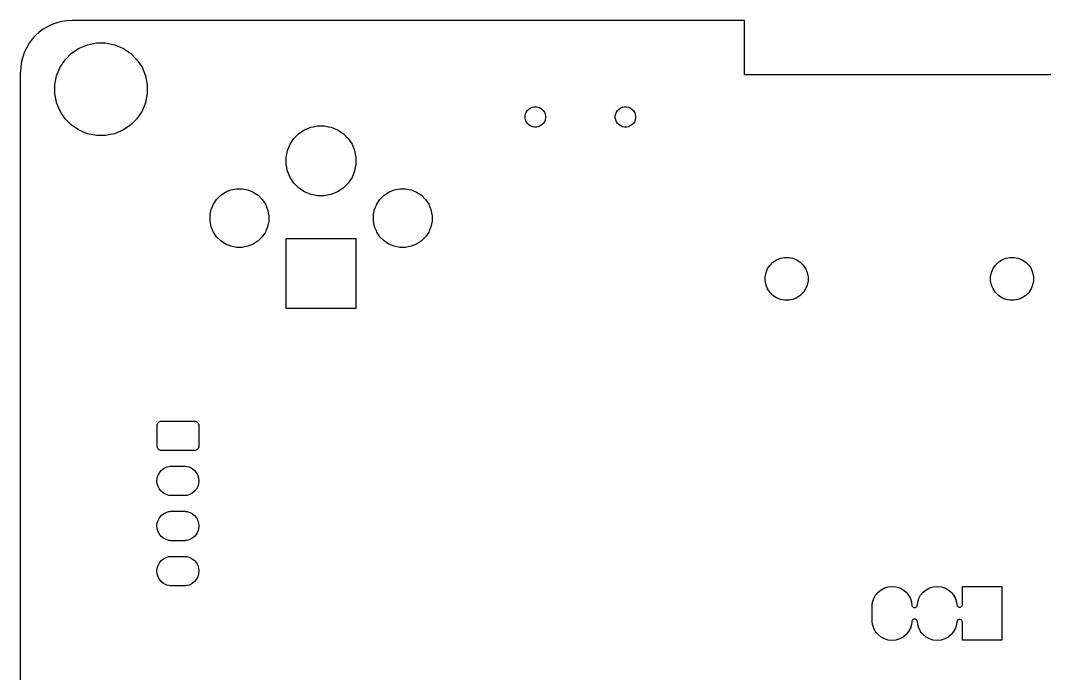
# Model space of a CAD drawing. Extents: x 51.8 to 142.9, y -95.9 to -38.
# Drawn here: x 51.82 to 97.25, y -66.93 to -37.97 of the extents above; entities that cross this region are included whole.
import ezdxf

# ---------------------------------------------------------------- set-up
doc = ezdxf.new("R2010")
doc.units = 0
doc.header["$MEASUREMENT"] = 0
doc.layers.add('BLACK', color=7, linetype='CONTINUOUS')

msp = doc.modelspace()

# ---------------------------------------------------------------- linework, layer by layer
at = {"layer": 'BLACK', "linetype": 'CONTINUOUS'}
for p, q in [((54.229, -37.973), (54.102, -37.973)), ((83.947, -37.973), (54.229, -37.973)), ((83.947, -40.386), (83.947, -37.973)), ((54.4195, -39.2034), (54.7927, -39.0488)), ((54.7927, -39.0488), (55.189, -38.97)), ((54.7927, -39.0488), (54.7927, -39.0488)), ((54.7927, -39.0488), (54.7927, -39.0488)), ((55.189, -38.97), (55.593, -38.97)), ((55.593, -38.97), (55.9893, -39.0488)), ((55.9893, -39.0488), (55.9893, -39.0488)), ((55.9893, -39.0488), (55.9893, -39.0488)), ((55.9893, -39.0488), (56.3625, -39.2034)), ((53.7979, -39.7136), (54.0836, -39.4279)), ((54.0836, -39.4279), (54.4195, -39.2034)), ((54.4195, -39.2034), (54.4195, -39.2034)), ((56.3625, -39.2034), (56.3625, -39.2034)), ((56.3625, -39.2034), (56.6984, -39.4279)), ((56.6984, -39.4279), (56.9841, -39.7136)), ((53.5734, -40.0495), (53.7979, -39.7136)), ((53.7979, -39.7136), (53.7979, -39.7136)), ((56.9841, -39.7136), (56.9841, -39.7136)), ((56.9841, -39.7136), (57.2086, -40.0495)), ((51.816, -93.853), (51.816, -40.259)), ((53.34, -40.819), (53.4188, -40.4227)), ((53.4188, -40.4227), (53.5734, -40.0495)), ((53.4188, -40.4227), (53.4188, -40.4227)), ((57.2086, -40.0495), (57.3632, -40.4227)), ((57.3632, -40.4227), (57.3632, -40.4227)), ((57.3632, -40.4227), (57.442, -40.819)), ((97.536, -40.386), (83.947, -40.386)), ((53.34, -41.223), (53.34, -40.819)), ((57.442, -40.819), (57.442, -41.223)), ((53.4134, -41.592), (53.34, -41.223)), ((57.442, -41.223), (57.3686, -41.592)), ((53.4188, -41.6193), (53.4134, -41.592)), ((53.5734, -41.9925), (53.4188, -41.6193)), ((57.3632, -41.6193), (57.2086, -41.9925)), ((57.3686, -41.592), (57.3632, -41.6193)), ((74.5284, -41.8143), (74.6156, -41.797)), ((74.6156, -41.797), (74.7044, -41.797)), ((74.7044, -41.797), (74.7916, -41.8143)), ((78.5284, -41.8143), (78.6156, -41.797)), ((78.6156, -41.797), (78.7044, -41.797)), ((78.7044, -41.797), (78.7916, -41.8143)), ((53.6562, -42.1164), (53.5734, -41.9925)), ((53.7979, -42.3284), (53.6562, -42.1164)), ((57.1258, -42.1164), (56.9841, -42.3284)), ((57.2086, -41.9925), (57.1258, -42.1164)), ((74.209, -42.2036), (74.2263, -42.1164)), ((74.209, -42.2924), (74.209, -42.2036)), ((74.2263, -42.1164), (74.2603, -42.0344)), ((74.2603, -42.0344), (74.3097, -41.9605)), ((74.2603, -42.0344), (74.2603, -42.0344)), ((74.2603, -42.0344), (74.2603, -42.0344)), ((74.3097, -41.9605), (74.3725, -41.8977)), ((74.3097, -41.9605), (74.3097, -41.9605)), ((74.3097, -41.9605), (74.3097, -41.9605)), ((74.3725, -41.8977), (74.4464, -41.8483)), ((74.3725, -41.8977), (74.3725, -41.8977)), ((74.4464, -41.8483), (74.5284, -41.8143)), ((74.4464, -41.8483), (74.4464, -41.8483)), ((74.4464, -41.8483), (74.4464, -41.8483)), ((74.7916, -41.8143), (74.8736, -41.8483)), ((74.8736, -41.8483), (74.8736, -41.8483)), ((74.8736, -41.8483), (74.8736, -41.8483)), ((74.8736, -41.8483), (74.9475, -41.8977)), ((74.9475, -41.8977), (74.9475, -41.8977)), ((74.9475, -41.8977), (75.0103, -41.9605)), ((75.0103, -41.9605), (75.0103, -41.9605)), ((75.0103, -41.9605), (75.0103, -41.9605)), ((75.0103, -41.9605), (75.0597, -42.0344)), ((75.0597, -42.0344), (75.0597, -42.0344)), ((75.0597, -42.0344), (75.0597, -42.0344)), ((75.0597, -42.0344), (75.0937, -42.1164)), ((75.0937, -42.1164), (75.111, -42.2036)), ((75.111, -42.2036), (75.111, -42.2924)), ((78.209, -42.2036), (78.2263, -42.1164)), ((78.209, -42.2924), (78.209, -42.2036)), ((78.2263, -42.1164), (78.2603, -42.0344)), ((78.2603, -42.0344), (78.3097, -41.9605)), ((78.2603, -42.0344), (78.2603, -42.0344)), ((78.2603, -42.0344), (78.2603, -42.0344)), ((78.3097, -41.9605), (78.3725, -41.8977)), ((78.3097, -41.9605), (78.3097, -41.9605)), ((78.3097, -41.9605), (78.3097, -41.9605)), ((78.3725, -41.8977), (78.4464, -41.8483)), ((78.3725, -41.8977), (78.3725, -41.8977)), ((78.4464, -41.8483), (78.5284, -41.8143)), ((78.4464, -41.8483), (78.4464, -41.8483)), ((78.4464, -41.8483), (78.4464, -41.8483)), ((78.7916, -41.8143), (78.8736, -41.8483)), ((78.8736, -41.8483), (78.8736, -41.8483)), ((78.8736, -41.8483), (78.8736, -41.8483)), ((78.8736, -41.8483), (78.9475, -41.8977)), ((78.9475, -41.8977), (78.9475, -41.8977)), ((78.9475, -41.8977), (79.0103, -41.9605)), ((79.0103, -41.9605), (79.0103, -41.9605)), ((79.0103, -41.9605), (79.0103, -41.9605)), ((79.0103, -41.9605), (79.0597, -42.0344)), ((79.0597, -42.0344), (79.0597, -42.0344)), ((79.0597, -42.0344), (79.0597, -42.0344)), ((79.0597, -42.0344), (79.0937, -42.1164)), ((79.0937, -42.1164), (79.111, -42.2036)), ((79.111, -42.2036), (79.111, -42.2924)), ((54.0836, -42.6141), (53.7979, -42.3284)), ((54.4195, -42.8386), (54.0836, -42.6141)), ((54.0836, -42.6141), (54.0836, -42.6141)), ((56.6984, -42.6141), (56.3625, -42.8386)), ((56.9841, -42.3284), (56.6984, -42.6141)), ((56.6984, -42.6141), (56.6984, -42.6141)), ((64.4163, -42.8215), (64.6986, -42.7046)), ((64.6986, -42.7046), (64.8139, -42.6817)), ((64.8139, -42.6817), (64.9982, -42.645)), ((64.9982, -42.645), (65.3038, -42.645)), ((65.3038, -42.645), (65.4881, -42.6817)), ((65.4881, -42.6817), (65.6034, -42.7046)), ((65.6034, -42.7046), (65.8857, -42.8215)), ((74.2263, -42.3796), (74.209, -42.2924)), ((74.2603, -42.4616), (74.2263, -42.3796)), ((74.3097, -42.5355), (74.2603, -42.4616)), ((74.2603, -42.4616), (74.2603, -42.4616)), ((74.3725, -42.5983), (74.3097, -42.5355)), ((74.3097, -42.5355), (74.3097, -42.5355)), ((74.4464, -42.6477), (74.3725, -42.5983)), ((74.3725, -42.5983), (74.3725, -42.5983)), ((74.3725, -42.5983), (74.3725, -42.5983)), ((74.5284, -42.6817), (74.4464, -42.6477)), ((74.4464, -42.6477), (74.4464, -42.6477)), ((74.4464, -42.6477), (74.4464, -42.6477)), ((74.6156, -42.699), (74.5284, -42.6817)), ((74.7044, -42.699), (74.6156, -42.699)), ((74.7916, -42.6817), (74.7044, -42.699)), ((74.8736, -42.6477), (74.7916, -42.6817)), ((74.9475, -42.5983), (74.8736, -42.6477)), ((74.8736, -42.6477), (74.8736, -42.6477)), ((74.8736, -42.6477), (74.8736, -42.6477)), ((75.0103, -42.5355), (74.9475, -42.5983)), ((74.9475, -42.5983), (74.9475, -42.5983)), ((74.9475, -42.5983), (74.9475, -42.5983)), ((75.0597, -42.4616), (75.0103, -42.5355)), ((75.0103, -42.5355), (75.0103, -42.5355)), ((75.0937, -42.3796), (75.0597, -42.4616)), ((75.0597, -42.4616), (75.0597, -42.4616)), ((75.111, -42.2924), (75.0937, -42.3796)), ((78.2263, -42.3796), (78.209, -42.2924)), ((78.2603, -42.4616), (78.2263, -42.3796)), ((78.3097, -42.5355), (78.2603, -42.4616)), ((78.2603, -42.4616), (78.2603, -42.4616)), ((78.3725, -42.5983), (78.3097, -42.5355)), ((78.3097, -42.5355), (78.3097, -42.5355)), ((78.4464, -42.6477), (78.3725, -42.5983)), ((78.3725, -42.5983), (78.3725, -42.5983)), ((78.3725, -42.5983), (78.3725, -42.5983)), ((78.5284, -42.6817), (78.4464, -42.6477)), ((78.4464, -42.6477), (78.4464, -42.6477)), ((78.4464, -42.6477), (78.4464, -42.6477)), ((78.6156, -42.699), (78.5284, -42.6817)), ((78.7044, -42.699), (78.6156, -42.699)), ((78.7916, -42.6817), (78.7044, -42.699)), ((78.8736, -42.6477), (78.7916, -42.6817)), ((78.9475, -42.5983), (78.8736, -42.6477)), ((78.8736, -42.6477), (78.8736, -42.6477)), ((78.8736, -42.6477), (78.8736, -42.6477)), ((79.0103, -42.5355), (78.9475, -42.5983)), ((78.9475, -42.5983), (78.9475, -42.5983)), ((78.9475, -42.5983), (78.9475, -42.5983)), ((79.0597, -42.4616), (79.0103, -42.5355)), ((79.0103, -42.5355), (79.0103, -42.5355)), ((79.0937, -42.3796), (79.0597, -42.4616)), ((79.0597, -42.4616), (79.0597, -42.4616)), ((79.111, -42.2924), (79.0937, -42.3796)), ((54.7927, -42.9932), (54.4195, -42.8386)), ((55.189, -43.072), (54.7927, -42.9932)), ((54.7927, -42.9932), (54.7927, -42.9932)), ((54.7927, -42.9932), (54.7927, -42.9932)), ((55.593, -43.072), (55.189, -43.072)), ((55.9893, -42.9932), (55.593, -43.072)), ((56.3625, -42.8386), (55.9893, -42.9932)), ((55.9893, -42.9932), (55.9893, -42.9932)), ((55.9893, -42.9932), (55.9893, -42.9932)), ((63.9463, -43.2073), (64.1623, -42.9913)), ((64.1623, -42.9913), (64.4163, -42.8215)), ((65.8857, -42.8215), (66.1397, -42.9913)), ((66.1397, -42.9913), (66.3557, -43.2073)), ((63.6596, -43.7436), (63.7765, -43.4613)), ((63.7765, -43.4613), (63.9463, -43.2073)), ((66.3557, -43.2073), (66.5255, -43.4613)), ((66.5255, -43.4613), (66.6424, -43.7436)), ((63.6, -44.0432), (63.6596, -43.7436)), ((63.6, -44.3488), (63.6, -44.0432)), ((66.6424, -43.7436), (66.702, -44.0432)), ((66.702, -44.0432), (66.702, -44.3488)), ((63.6596, -44.6484), (63.6, -44.3488)), ((66.702, -44.3488), (66.6424, -44.6484)), ((63.7765, -44.9307), (63.6596, -44.6484)), ((63.9463, -45.1847), (63.7765, -44.9307)), ((66.5255, -44.9307), (66.3557, -45.1847)), ((66.6424, -44.6484), (66.5255, -44.9307)), ((61.1485, -45.485), (61.3999, -45.435)), ((61.3999, -45.435), (61.6561, -45.435)), ((61.6561, -45.435), (61.9075, -45.485)), ((64.1623, -45.4007), (63.9463, -45.1847)), ((64.4163, -45.5705), (64.1623, -45.4007)), ((66.1397, -45.4007), (65.8857, -45.5705)), ((66.3557, -45.1847), (66.1397, -45.4007)), ((68.3985, -45.485), (68.6499, -45.435)), ((68.6499, -45.435), (68.9061, -45.435)), ((68.9061, -45.435), (69.1575, -45.485)), ((60.5174, -45.9067), (60.6987, -45.7254)), ((60.6987, -45.7254), (60.9117, -45.5831)), ((60.9117, -45.5831), (60.9421, -45.5705)), ((60.9421, -45.5705), (61.1485, -45.485)), ((61.1485, -45.485), (61.1485, -45.485)), ((61.1485, -45.485), (61.1485, -45.485)), ((61.9075, -45.485), (61.9075, -45.485)), ((61.9075, -45.485), (61.9075, -45.485)), ((61.9075, -45.485), (62.1139, -45.5705)), ((62.1139, -45.5705), (62.1443, -45.5831)), ((62.1443, -45.5831), (62.3573, -45.7254)), ((62.3573, -45.7254), (62.5386, -45.9067)), ((64.6986, -45.6874), (64.4163, -45.5705)), ((64.7985, -45.7073), (64.6986, -45.6874)), ((64.9982, -45.747), (64.7985, -45.7073)), ((65.3038, -45.747), (64.9982, -45.747)), ((65.5035, -45.7073), (65.3038, -45.747)), ((65.6034, -45.6874), (65.5035, -45.7073)), ((65.8857, -45.5705), (65.6034, -45.6874)), ((67.7674, -45.9067), (67.9487, -45.7254)), ((67.9487, -45.7254), (68.1617, -45.5831)), ((68.1617, -45.5831), (68.1921, -45.5705)), ((68.1921, -45.5705), (68.3985, -45.485)), ((68.3985, -45.485), (68.3985, -45.485)), ((68.3985, -45.485), (68.3985, -45.485)), ((69.1575, -45.485), (69.1575, -45.485)), ((69.1575, -45.485), (69.1575, -45.485)), ((69.1575, -45.485), (69.3639, -45.5705)), ((69.3639, -45.5705), (69.3943, -45.5831)), ((69.3943, -45.5831), (69.6073, -45.7254)), ((69.6073, -45.7254), (69.7886, -45.9067)), ((60.277, -46.3565), (60.3751, -46.1197)), ((60.3751, -46.1197), (60.5174, -45.9067)), ((62.5386, -45.9067), (62.6809, -46.1197)), ((62.6809, -46.1197), (62.779, -46.3565)), ((67.527, -46.3565), (67.6251, -46.1197)), ((67.6251, -46.1197), (67.7674, -45.9067)), ((69.7886, -45.9067), (69.9309, -46.1197)), ((69.9309, -46.1197), (70.029, -46.3565)), ((60.227, -46.6079), (60.233, -46.5776)), ((60.227, -46.8641), (60.227, -46.6079)), ((60.233, -46.5776), (60.277, -46.3565)), ((62.779, -46.3565), (62.823, -46.5776)), ((62.823, -46.5776), (62.829, -46.6079)), ((62.829, -46.6079), (62.829, -46.8641)), ((67.477, -46.6079), (67.483, -46.5776)), ((67.477, -46.8641), (67.477, -46.6079)), ((67.483, -46.5776), (67.527, -46.3565)), ((70.029, -46.3565), (70.073, -46.5776)), ((70.073, -46.5776), (70.079, -46.6079)), ((70.079, -46.6079), (70.079, -46.8641)), ((60.277, -47.1155), (60.227, -46.8641)), ((60.3552, -47.3043), (60.277, -47.1155)), ((62.779, -47.1155), (62.7008, -47.3043)), ((62.829, -46.8641), (62.779, -47.1155)), ((67.527, -47.1155), (67.477, -46.8641)), ((67.6052, -47.3043), (67.527, -47.1155)), ((70.029, -47.1155), (69.9508, -47.3043)), ((70.079, -46.8641), (70.029, -47.1155)), ((60.3751, -47.3523), (60.3552, -47.3043)), ((60.5174, -47.5653), (60.3751, -47.3523)), ((60.6987, -47.7466), (60.5174, -47.5653)), ((62.5386, -47.5653), (62.3573, -47.7466)), ((62.6809, -47.3523), (62.5386, -47.5653)), ((62.7008, -47.3043), (62.6809, -47.3523)), ((63.6, -50.747), (63.6, -47.645)), ((63.6, -47.645), (66.702, -47.645)), ((66.702, -47.645), (66.702, -50.747)), ((67.6251, -47.3523), (67.6052, -47.3043)), ((67.7674, -47.5653), (67.6251, -47.3523)), ((67.9487, -47.7466), (67.7674, -47.5653)), ((69.7886, -47.5653), (69.6073, -47.7466)), ((69.9309, -47.3523), (69.7886, -47.5653)), ((69.9508, -47.3043), (69.9309, -47.3523)), ((60.9117, -47.8889), (60.6987, -47.7466)), ((60.6987, -47.7466), (60.6987, -47.7466)), ((61.1485, -47.987), (60.9117, -47.8889)), ((61.3999, -48.037), (61.1485, -47.987)), ((61.1485, -47.987), (61.1485, -47.987)), ((61.1485, -47.987), (61.1485, -47.987)), ((61.6561, -48.037), (61.3999, -48.037)), ((61.9075, -47.987), (61.6561, -48.037)), ((62.1443, -47.8889), (61.9075, -47.987)), ((61.9075, -47.987), (61.9075, -47.987)), ((61.9075, -47.987), (61.9075, -47.987)), ((62.3573, -47.7466), (62.1443, -47.8889)), ((62.3573, -47.7466), (62.3573, -47.7466)), ((68.1617, -47.8889), (67.9487, -47.7466)), ((67.9487, -47.7466), (67.9487, -47.7466)), ((68.3985, -47.987), (68.1617, -47.8889)), ((68.6499, -48.037), (68.3985, -47.987)), ((68.3985, -47.987), (68.3985, -47.987)), ((68.3985, -47.987), (68.3985, -47.987)), ((68.9061, -48.037), (68.6499, -48.037)), ((69.1575, -47.987), (68.9061, -48.037)), ((69.3943, -47.8889), (69.1575, -47.987)), ((69.1575, -47.987), (69.1575, -47.987)), ((69.1575, -47.987), (69.1575, -47.987)), ((69.6073, -47.7466), (69.3943, -47.8889)), ((69.6073, -47.7466), (69.6073, -47.7466)), ((85.2048, -48.6893), (85.3605, -48.5852)), ((85.3605, -48.5852), (85.5336, -48.5135)), ((85.5336, -48.5135), (85.7173, -48.477)), ((85.7173, -48.477), (85.9047, -48.477)), ((85.9047, -48.477), (86.0884, -48.5135)), ((86.0884, -48.5135), (86.2615, -48.5852)), ((86.2615, -48.5852), (86.4172, -48.6893)), ((95.2048, -48.6893), (95.3605, -48.5852)), ((95.3605, -48.5852), (95.5336, -48.5135)), ((95.5336, -48.5135), (95.7173, -48.477)), ((95.7173, -48.477), (95.9047, -48.477)), ((95.9047, -48.477), (96.0884, -48.5135)), ((96.0884, -48.5135), (96.2615, -48.5852)), ((96.2615, -48.5852), (96.4172, -48.6893)), ((84.8965, -49.1506), (84.9682, -48.9775)), ((84.9682, -48.9775), (85.0723, -48.8218)), ((85.0723, -48.8218), (85.2048, -48.6893)), ((86.4172, -48.6893), (86.5497, -48.8218)), ((86.5497, -48.8218), (86.6538, -48.9775)), ((86.6538, -48.9775), (86.7255, -49.1506)), ((94.8965, -49.1506), (94.9682, -48.9775)), ((94.9682, -48.9775), (95.0723, -48.8218)), ((95.0723, -48.8218), (95.2048, -48.6893)), ((96.4172, -48.6893), (96.5497, -48.8218)), ((96.5497, -48.8218), (96.6538, -48.9775)), ((96.6538, -48.9775), (96.7255, -49.1506)), ((84.86, -49.3343), (84.8965, -49.1506)), ((84.86, -49.5217), (84.86, -49.3343)), ((84.8965, -49.7054), (84.86, -49.5217)), ((86.7255, -49.1506), (86.762, -49.3343)), ((86.762, -49.5217), (86.7255, -49.7054)), ((86.762, -49.3343), (86.762, -49.5217)), ((94.86, -49.3343), (94.8965, -49.1506)), ((94.86, -49.5217), (94.86, -49.3343)), ((94.8965, -49.7054), (94.86, -49.5217)), ((96.7255, -49.1506), (96.762, -49.3343)), ((96.762, -49.5217), (96.7255, -49.7054)), ((96.762, -49.3343), (96.762, -49.5217)), ((84.9682, -49.8785), (84.8965, -49.7054)), ((85.0723, -50.0342), (84.9682, -49.8785)), ((86.6538, -49.8785), (86.5497, -50.0342)), ((86.7255, -49.7054), (86.6538, -49.8785)), ((94.9682, -49.8785), (94.8965, -49.7054)), ((95.0723, -50.0342), (94.9682, -49.8785)), ((96.6538, -49.8785), (96.5497, -50.0342)), ((96.7255, -49.7054), (96.6538, -49.8785)), ((85.2048, -50.1667), (85.0723, -50.0342)), ((85.3605, -50.2708), (85.2048, -50.1667)), ((85.5336, -50.3425), (85.3605, -50.2708)), ((85.7173, -50.379), (85.5336, -50.3425)), ((85.9047, -50.379), (85.7173, -50.379)), ((86.0884, -50.3425), (85.9047, -50.379)), ((86.2615, -50.2708), (86.0884, -50.3425)), ((86.4172, -50.1667), (86.2615, -50.2708)), ((86.5497, -50.0342), (86.4172, -50.1667)), ((95.2048, -50.1667), (95.0723, -50.0342)), ((95.3605, -50.2708), (95.2048, -50.1667)), ((95.5336, -50.3425), (95.3605, -50.2708)), ((95.7173, -50.379), (95.5336, -50.3425)), ((95.9047, -50.379), (95.7173, -50.379)), ((96.0884, -50.3425), (95.9047, -50.379)), ((96.2615, -50.2708), (96.0884, -50.3425)), ((96.4172, -50.1667), (96.2615, -50.2708)), ((96.5497, -50.0342), (96.4172, -50.1667)), ((66.702, -50.747), (63.6, -50.747)), ((57.8794, -55.8968), (57.8907, -55.8597)), ((57.8907, -55.8597), (57.9089, -55.8255)), ((57.9089, -55.8255), (57.9335, -55.7955)), ((57.9335, -55.7955), (57.9635, -55.7709)), ((57.9635, -55.7709), (57.9977, -55.7527)), ((57.9977, -55.7527), (58.0348, -55.7414)), ((58.0348, -55.7414), (58.0795, -55.737)), ((58.0795, -55.737), (59.5225, -55.737)), ((59.5225, -55.737), (59.5672, -55.7414)), ((59.5672, -55.7414), (59.6043, -55.7527)), ((59.6043, -55.7527), (59.6385, -55.7709)), ((59.6385, -55.7709), (59.6685, -55.7955)), ((59.6685, -55.7955), (59.6931, -55.8255)), ((59.6931, -55.8255), (59.7113, -55.8597)), ((59.7113, -55.8597), (59.7226, -55.8968)), ((57.875, -55.9415), (57.8794, -55.8968)), ((57.875, -56.8345), (57.875, -55.9415)), ((59.7226, -55.8968), (59.727, -55.9415)), ((59.727, -55.9415), (59.727, -56.8345)), ((57.8794, -56.8792), (57.875, -56.8345)), ((57.8907, -56.9163), (57.8794, -56.8792)), ((57.9089, -56.9505), (57.8907, -56.9163)), ((57.9335, -56.9805), (57.9089, -56.9505)), ((57.9635, -57.0051), (57.9335, -56.9805)), ((57.9977, -57.0233), (57.9635, -57.0051)), ((58.0348, -57.0346), (57.9977, -57.0233)), ((58.0795, -57.039), (58.0348, -57.0346)), ((59.5225, -57.039), (58.0795, -57.039)), ((59.5672, -57.0346), (59.5225, -57.039)), ((59.6043, -57.0233), (59.5672, -57.0346)), ((59.6385, -57.0051), (59.6043, -57.0233)), ((59.6685, -56.9805), (59.6385, -57.0051)), ((59.6931, -56.9505), (59.6685, -56.9805)), ((59.7113, -56.9163), (59.6931, -56.9505)), ((59.7226, -56.8792), (59.7113, -56.9163)), ((59.727, -56.8345), (59.7226, -56.8792)), ((57.9145, -58.1611), (57.9216, -58.1377)), ((57.9216, -58.1377), (57.9821, -58.0246)), ((57.9821, -58.0246), (58.0634, -57.9254)), ((57.9821, -58.0246), (57.9821, -58.0246)), ((58.0634, -57.9254), (58.1626, -57.8441)), ((58.1626, -57.8441), (58.2193, -57.8138)), ((58.2193, -57.8138), (58.2757, -57.7836)), ((58.2757, -57.7836), (58.3166, -57.7712)), ((58.3166, -57.7712), (58.3984, -57.7464)), ((58.3984, -57.7464), (58.4621, -57.7401)), ((58.4621, -57.7401), (58.494, -57.737)), ((58.494, -57.737), (59.108, -57.737)), ((59.108, -57.737), (59.1399, -57.7401)), ((59.1399, -57.7401), (59.2036, -57.7464)), ((59.2036, -57.7464), (59.2854, -57.7712)), ((59.2854, -57.7712), (59.3263, -57.7836)), ((59.3263, -57.7836), (59.3827, -57.8138)), ((59.3827, -57.8138), (59.4394, -57.8441)), ((59.4394, -57.8441), (59.5386, -57.9254)), ((59.5386, -57.9254), (59.6199, -58.0246)), ((59.6199, -58.0246), (59.6199, -58.0246)), ((59.6199, -58.0246), (59.6804, -58.1377)), ((59.6804, -58.1377), (59.6875, -58.1611)), ((57.8719, -58.388), (57.8844, -58.2604)), ((57.8844, -58.5156), (57.8719, -58.388)), ((57.8844, -58.2604), (57.9145, -58.1611)), ((57.9092, -58.5974), (57.8844, -58.5156)), ((57.9216, -58.6383), (57.9092, -58.5974)), ((59.6928, -58.5974), (59.6804, -58.6383)), ((59.6875, -58.1611), (59.7176, -58.2604)), ((59.7176, -58.5156), (59.6928, -58.5974)), ((59.7176, -58.2604), (59.7301, -58.388)), ((59.7301, -58.388), (59.7176, -58.5156)), ((57.9532, -58.6974), (57.9216, -58.6383)), ((57.9821, -58.7514), (57.9532, -58.6974)), ((58.0634, -58.8506), (57.9821, -58.7514)), ((58.1626, -58.9319), (58.0634, -58.8506)), ((58.1666, -58.9341), (58.1626, -58.9319)), ((58.2757, -58.9924), (58.1666, -58.9341)), ((58.3166, -59.0048), (58.2757, -58.9924)), ((58.3984, -59.0296), (58.3166, -59.0048)), ((58.4621, -59.0359), (58.3984, -59.0296)), ((58.494, -59.039), (58.4621, -59.0359)), ((59.108, -59.039), (58.494, -59.039)), ((59.1399, -59.0359), (59.108, -59.039)), ((59.2036, -59.0296), (59.1399, -59.0359)), ((59.2854, -59.0048), (59.2036, -59.0296)), ((59.3263, -58.9924), (59.2854, -59.0048)), ((59.4354, -58.9341), (59.3263, -58.9924)), ((59.4394, -58.9319), (59.4354, -58.9341)), ((59.5386, -58.8506), (59.4394, -58.9319)), ((59.6199, -58.7514), (59.5386, -58.8506)), ((59.6488, -58.6974), (59.6199, -58.7514)), ((59.6804, -58.6383), (59.6488, -58.6974)), ((57.9821, -60.0246), (58.0634, -59.9254)), ((58.0634, -59.9254), (58.1626, -59.8441)), ((58.1626, -59.8441), (58.1755, -59.8372)), ((58.1755, -59.8372), (58.2757, -59.7836)), ((58.2757, -59.7836), (58.3166, -59.7712)), ((58.3166, -59.7712), (58.3984, -59.7464)), ((58.3984, -59.7464), (58.4621, -59.7401)), ((58.4621, -59.7401), (58.494, -59.737)), ((58.494, -59.737), (59.108, -59.737)), ((59.108, -59.737), (59.1399, -59.7401)), ((59.1399, -59.7401), (59.2036, -59.7464)), ((59.2036, -59.7464), (59.2854, -59.7712)), ((59.2854, -59.7712), (59.3263, -59.7836)), ((59.3263, -59.7836), (59.4265, -59.8372)), ((59.4265, -59.8372), (59.4394, -59.8441)), ((59.4394, -59.8441), (59.5386, -59.9254)), ((59.5386, -59.9254), (59.6199, -60.0246)), ((57.8719, -60.388), (57.8844, -60.2604)), ((57.8844, -60.5156), (57.8719, -60.388)), ((57.8844, -60.2604), (57.9216, -60.1377)), ((57.9216, -60.1377), (57.9821, -60.0246)), ((57.9216, -60.1377), (57.9216, -60.1377)), ((57.9821, -60.0246), (57.9821, -60.0246)), ((59.6199, -60.0246), (59.6199, -60.0246)), ((59.6199, -60.0246), (59.6804, -60.1377)), ((59.6804, -60.1377), (59.6804, -60.1377)), ((59.6804, -60.1377), (59.7176, -60.2604)), ((59.7176, -60.2604), (59.7301, -60.388)), ((59.7301, -60.388), (59.7176, -60.5156)), ((57.9092, -60.5974), (57.8844, -60.5156)), ((57.9216, -60.6383), (57.9092, -60.5974)), ((57.9752, -60.7385), (57.9216, -60.6383)), ((57.9821, -60.7514), (57.9752, -60.7385)), ((58.0634, -60.8506), (57.9821, -60.7514)), ((58.1626, -60.9319), (58.0634, -60.8506)), ((59.5386, -60.8506), (59.4394, -60.9319)), ((59.6199, -60.7514), (59.5386, -60.8506)), ((59.6268, -60.7385), (59.6199, -60.7514)), ((59.6804, -60.6383), (59.6268, -60.7385)), ((59.6928, -60.5974), (59.6804, -60.6383)), ((59.7176, -60.5156), (59.6928, -60.5974)), ((58.2757, -60.9924), (58.1626, -60.9319)), ((58.1626, -60.9319), (58.1626, -60.9319)), ((58.3166, -61.0048), (58.2757, -60.9924)), ((58.3984, -61.0296), (58.3166, -61.0048)), ((58.4621, -61.0359), (58.3984, -61.0296)), ((58.494, -61.039), (58.4621, -61.0359)), ((59.108, -61.039), (58.494, -61.039)), ((59.1399, -61.0359), (59.108, -61.039)), ((59.2036, -61.0296), (59.1399, -61.0359)), ((59.2854, -61.0048), (59.2036, -61.0296)), ((59.3263, -60.9924), (59.2854, -61.0048)), ((59.4394, -60.9319), (59.3263, -60.9924)), ((59.4394, -60.9319), (59.4394, -60.9319)), ((58.2159, -61.8156), (58.2757, -61.7836)), ((58.2757, -61.7836), (58.3166, -61.7712)), ((58.3166, -61.7712), (58.3984, -61.7464)), ((58.3984, -61.7464), (58.4621, -61.7401)), ((58.4621, -61.7401), (58.494, -61.737)), ((58.494, -61.737), (59.108, -61.737)), ((59.108, -61.737), (59.1399, -61.7401)), ((59.1399, -61.7401), (59.2036, -61.7464)), ((59.2036, -61.7464), (59.2854, -61.7712)), ((59.2854, -61.7712), (59.3263, -61.7836)), ((59.3263, -61.7836), (59.3861, -61.8156)), ((57.8844, -62.2604), (57.9216, -62.1377)), ((57.9216, -62.1377), (57.9821, -62.0246)), ((57.9216, -62.1377), (57.9216, -62.1377)), ((57.9821, -62.0246), (58.0634, -61.9254)), ((57.9821, -62.0246), (57.9821, -62.0246)), ((58.0634, -61.9254), (58.1626, -61.8441)), ((58.1626, -61.8441), (58.2159, -61.8156)), ((59.3861, -61.8156), (59.4394, -61.8441)), ((59.4394, -61.8441), (59.5386, -61.9254)), ((59.5386, -61.9254), (59.6199, -62.0246)), ((59.6199, -62.0246), (59.6199, -62.0246)), ((59.6199, -62.0246), (59.6804, -62.1377)), ((59.6804, -62.1377), (59.6804, -62.1377)), ((59.6804, -62.1377), (59.7176, -62.2604)), ((57.8719, -62.388), (57.8844, -62.2604)), ((57.8844, -62.5156), (57.8719, -62.388)), ((57.9092, -62.5974), (57.8844, -62.5156)), ((57.9216, -62.6383), (57.9092, -62.5974)), ((57.9717, -62.7319), (57.9216, -62.6383)), ((59.6804, -62.6383), (59.6303, -62.7319)), ((59.6928, -62.5974), (59.6804, -62.6383)), ((59.7176, -62.5156), (59.6928, -62.5974)), ((59.7176, -62.2604), (59.7301, -62.388)), ((59.7301, -62.388), (59.7176, -62.5156)), ((57.9821, -62.7514), (57.9717, -62.7319)), ((58.0634, -62.8506), (57.9821, -62.7514)), ((58.1626, -62.9319), (58.0634, -62.8506)), ((58.2757, -62.9924), (58.1626, -62.9319)), ((58.1626, -62.9319), (58.1626, -62.9319)), ((58.3166, -63.0048), (58.2757, -62.9924)), ((58.3984, -63.0296), (58.3166, -63.0048)), ((58.4621, -63.0359), (58.3984, -63.0296)), ((58.494, -63.039), (58.4621, -63.0359)), ((59.108, -63.039), (58.494, -63.039)), ((59.1399, -63.0359), (59.108, -63.039)), ((59.2036, -63.0296), (59.1399, -63.0359)), ((59.2854, -63.0048), (59.2036, -63.0296)), ((59.3263, -62.9924), (59.2854, -63.0048)), ((59.4394, -62.9319), (59.3263, -62.9924)), ((59.5386, -62.8506), (59.4394, -62.9319)), ((59.4394, -62.9319), (59.4394, -62.9319)), ((59.6199, -62.7514), (59.5386, -62.8506)), ((59.6303, -62.7319), (59.6199, -62.7514)), ((89.9987, -63.2122), (90.151, -63.1308)), ((90.151, -63.1308), (90.3162, -63.0807)), ((90.3162, -63.0807), (90.488, -63.0638)), ((90.488, -63.0638), (90.6598, -63.0807)), ((90.6598, -63.0807), (90.825, -63.1308)), ((90.825, -63.1308), (90.9773, -63.2122)), ((91.9987, -63.2122), (92.151, -63.1308)), ((92.151, -63.1308), (92.3162, -63.0807)), ((92.3162, -63.0807), (92.488, -63.0638)), ((92.488, -63.0638), (92.6598, -63.0807)), ((92.6598, -63.0807), (92.825, -63.1308)), ((92.825, -63.1308), (92.9773, -63.2122)), ((93.6115, -63.8649), (93.6115, -63.068)), ((93.6115, -63.068), (95.3645, -63.068)), ((95.3645, -63.068), (95.3645, -65.456)), ((89.6242, -63.7727), (89.6743, -63.6075)), ((89.6743, -63.6075), (89.7557, -63.4552)), ((89.7557, -63.4552), (89.8652, -63.3217)), ((89.8652, -63.3217), (89.9987, -63.2122)), ((90.9773, -63.2122), (91.1108, -63.3217)), ((91.1108, -63.3217), (91.2203, -63.4552)), ((91.2203, -63.4552), (91.3017, -63.6075)), ((91.3017, -63.6075), (91.3518, -63.7727)), ((91.6242, -63.7727), (91.6743, -63.6075)), ((91.6743, -63.6075), (91.7557, -63.4552)), ((91.7557, -63.4552), (91.8652, -63.3217)), ((91.8652, -63.3217), (91.9987, -63.2122)), ((92.9773, -63.2122), (93.1108, -63.3217)), ((93.1108, -63.3217), (93.2203, -63.4552)), ((93.2203, -63.4552), (93.3017, -63.6075)), ((93.3017, -63.6075), (93.3518, -63.7727)), ((89.6115, -63.9014), (89.6242, -63.7727)), ((89.6115, -64.6226), (89.6115, -63.9014)), ((91.3518, -63.7727), (91.3636, -63.8923)), ((91.3636, -63.8923), (91.3684, -63.9164)), ((91.3684, -63.9164), (91.3778, -63.939)), ((91.3778, -63.939), (91.3914, -63.9594)), ((91.3914, -63.9594), (91.4087, -63.9767)), ((91.4087, -63.9767), (91.4291, -63.9903)), ((91.4291, -63.9903), (91.4517, -63.9997)), ((91.4517, -63.9997), (91.4757, -64.0045)), ((91.4757, -64.0045), (91.5003, -64.0045)), ((91.5003, -64.0045), (91.5243, -63.9997)), ((91.5243, -63.9997), (91.5469, -63.9903)), ((91.5469, -63.9903), (91.5673, -63.9767)), ((91.5673, -63.9767), (91.5846, -63.9594)), ((91.5846, -63.9594), (91.5982, -63.939)), ((91.5982, -63.939), (91.6076, -63.9164)), ((91.6076, -63.9164), (91.6124, -63.8923)), ((91.6124, -63.8923), (91.6242, -63.7727)), ((93.3518, -63.7727), (93.3621, -63.8771)), ((93.3621, -63.8771), (93.3669, -63.9011)), ((93.3669, -63.9011), (93.3763, -63.9238)), ((93.3763, -63.9238), (93.3899, -63.9442)), ((93.3899, -63.9442), (93.4072, -63.9615)), ((93.4072, -63.9615), (93.4276, -63.9751)), ((93.4276, -63.9751), (93.4502, -63.9845)), ((93.4502, -63.9845), (93.4742, -63.9892)), ((93.4742, -63.9892), (93.4988, -63.9892)), ((93.4988, -63.9892), (93.5228, -63.9845)), ((93.5228, -63.9845), (93.5454, -63.9751)), ((93.5454, -63.9751), (93.5658, -63.9615)), ((93.5658, -63.9615), (93.5831, -63.9442)), ((93.5831, -63.9442), (93.5967, -63.9238)), ((93.5967, -63.9238), (93.6061, -63.9011)), ((93.6061, -63.9011), (93.6115, -63.8649)), ((89.6242, -64.7513), (89.6115, -64.6226)), ((89.6743, -64.9165), (89.6242, -64.7513)), ((89.7452, -65.0491), (89.6743, -64.9165)), ((91.3017, -64.9165), (91.2203, -65.0688)), ((91.3518, -64.7513), (91.3017, -64.9165)), ((91.3636, -64.6317), (91.3518, -64.7513)), ((91.3684, -64.6076), (91.3636, -64.6317)), ((91.3778, -64.585), (91.3684, -64.6076)), ((91.3914, -64.5646), (91.3778, -64.585)), ((91.4087, -64.5473), (91.3914, -64.5646)), ((91.4291, -64.5337), (91.4087, -64.5473)), ((91.4517, -64.5243), (91.4291, -64.5337)), ((91.4757, -64.5195), (91.4517, -64.5243)), ((91.5003, -64.5195), (91.4757, -64.5195)), ((91.5243, -64.5243), (91.5003, -64.5195)), ((91.5469, -64.5337), (91.5243, -64.5243)), ((91.5673, -64.5473), (91.5469, -64.5337)), ((91.5846, -64.5646), (91.5673, -64.5473)), ((91.5982, -64.585), (91.5846, -64.5646)), ((91.6076, -64.6076), (91.5982, -64.585)), ((91.6124, -64.6317), (91.6076, -64.6076)), ((91.6242, -64.7513), (91.6124, -64.6317)), ((91.6743, -64.9165), (91.6242, -64.7513)), ((91.7452, -65.0491), (91.6743, -64.9165)), ((93.3017, -64.9165), (93.2203, -65.0688)), ((93.3518, -64.7513), (93.3017, -64.9165)), ((93.3621, -64.6469), (93.3518, -64.7513)), ((93.371, -64.6113), (93.3621, -64.6469)), ((93.3826, -64.5897), (93.371, -64.6113)), ((93.3981, -64.5708), (93.3826, -64.5897)), ((93.4171, -64.5552), (93.3981, -64.5708)), ((93.4387, -64.5437), (93.4171, -64.5552)), ((93.4621, -64.5366), (93.4387, -64.5437)), ((93.4865, -64.5341), (93.4621, -64.5366)), ((93.5109, -64.5366), (93.4865, -64.5341)), ((93.5343, -64.5437), (93.5109, -64.5366)), ((93.5559, -64.5552), (93.5343, -64.5437)), ((93.5749, -64.5708), (93.5559, -64.5552)), ((93.5904, -64.5897), (93.5749, -64.5708)), ((93.602, -64.6113), (93.5904, -64.5897)), ((93.6091, -64.6348), (93.602, -64.6113)), ((93.6115, -64.6591), (93.6091, -64.6348)), ((93.6115, -65.456), (93.6115, -64.6591)), ((89.7557, -65.0688), (89.7452, -65.0491)), ((89.7842, -65.1036), (89.7557, -65.0688)), ((89.8652, -65.2023), (89.7842, -65.1036)), ((89.9987, -65.3118), (89.8652, -65.2023)), ((90.151, -65.3932), (89.9987, -65.3118)), ((90.3162, -65.4433), (90.151, -65.3932)), ((90.825, -65.3932), (90.6598, -65.4433)), ((90.9773, -65.3118), (90.825, -65.3932)), ((91.0121, -65.2833), (90.9773, -65.3118)), ((90.9773, -65.3118), (90.9773, -65.3118)), ((91.1108, -65.2023), (91.0121, -65.2833)), ((91.2203, -65.0688), (91.1108, -65.2023)), ((91.7557, -65.0688), (91.7452, -65.0491)), ((91.7842, -65.1036), (91.7557, -65.0688)), ((91.8652, -65.2023), (91.7842, -65.1036)), ((91.9987, -65.3118), (91.8652, -65.2023)), ((92.151, -65.3932), (91.9987, -65.3118)), ((92.3162, -65.4433), (92.151, -65.3932)), ((92.825, -65.3932), (92.6598, -65.4433)), ((92.9773, -65.3118), (92.825, -65.3932)), ((93.0121, -65.2833), (92.9773, -65.3118)), ((92.9773, -65.3118), (92.9773, -65.3118)), ((93.1108, -65.2023), (93.0121, -65.2833)), ((93.2203, -65.0688), (93.1108, -65.2023)), ((90.488, -65.4602), (90.3162, -65.4433)), ((90.6598, -65.4433), (90.488, -65.4602)), ((92.488, -65.4602), (92.3162, -65.4433)), ((92.6598, -65.4433), (92.488, -65.4602)), ((95.3645, -65.456), (93.6115, -65.456))]:
    msp.add_line(p, q, dxfattribs=at)
at = {"layer": 'BLACK'}
msp.add_arc((54.102, -40.259), 2.286, 90, 180, dxfattribs=at)

doc.saveas('drawing.dxf')
